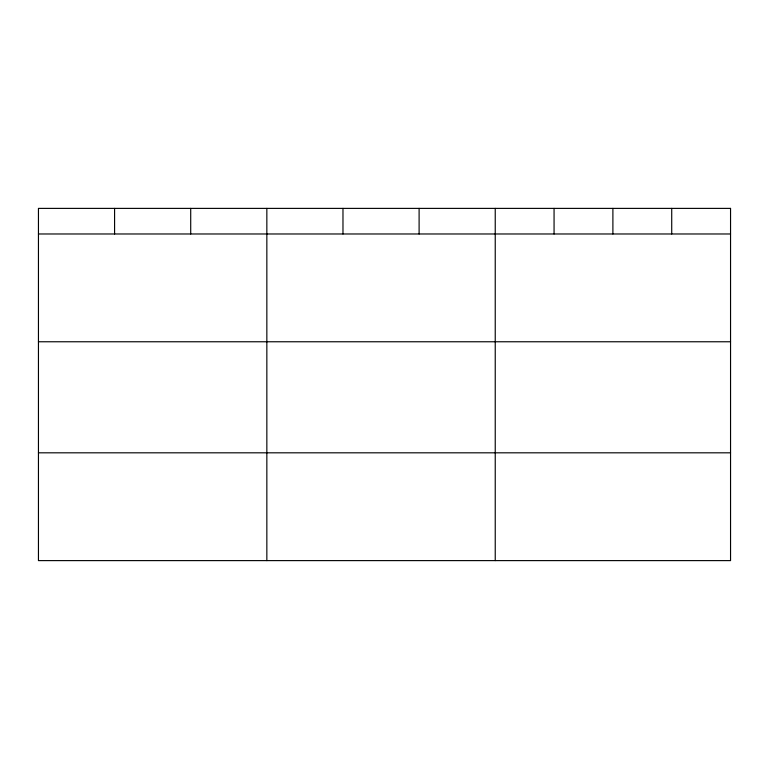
<?xml version="1.0" encoding="UTF-8"?>
<svg xmlns="http://www.w3.org/2000/svg" width="769" height="769" viewBox="0 0 769 769"><rect width="100%" height="100%" fill="white"/><g stroke="black" fill="none" stroke-linecap="round" stroke-linejoin="round"><path stroke-width="1.15" d="M38.45 233.978L730.55 233.978M38.45 341.763L730.55 341.763M38.45 452.816L730.55 452.816M671.721 208.389L671.721 233.978M612.893 208.389L612.893 233.978M554.064 208.389L554.064 233.978M495.236 208.389L495.236 560.611M419.105 208.389L419.105 233.978M342.974 208.389L342.974 233.978M266.843 208.389L266.843 560.611M190.712 208.389L190.712 233.978M114.581 208.389L114.581 233.978M730.55 208.389L38.45 208.389L38.45 560.611L730.55 560.611L730.55 208.389"/></g></svg>
